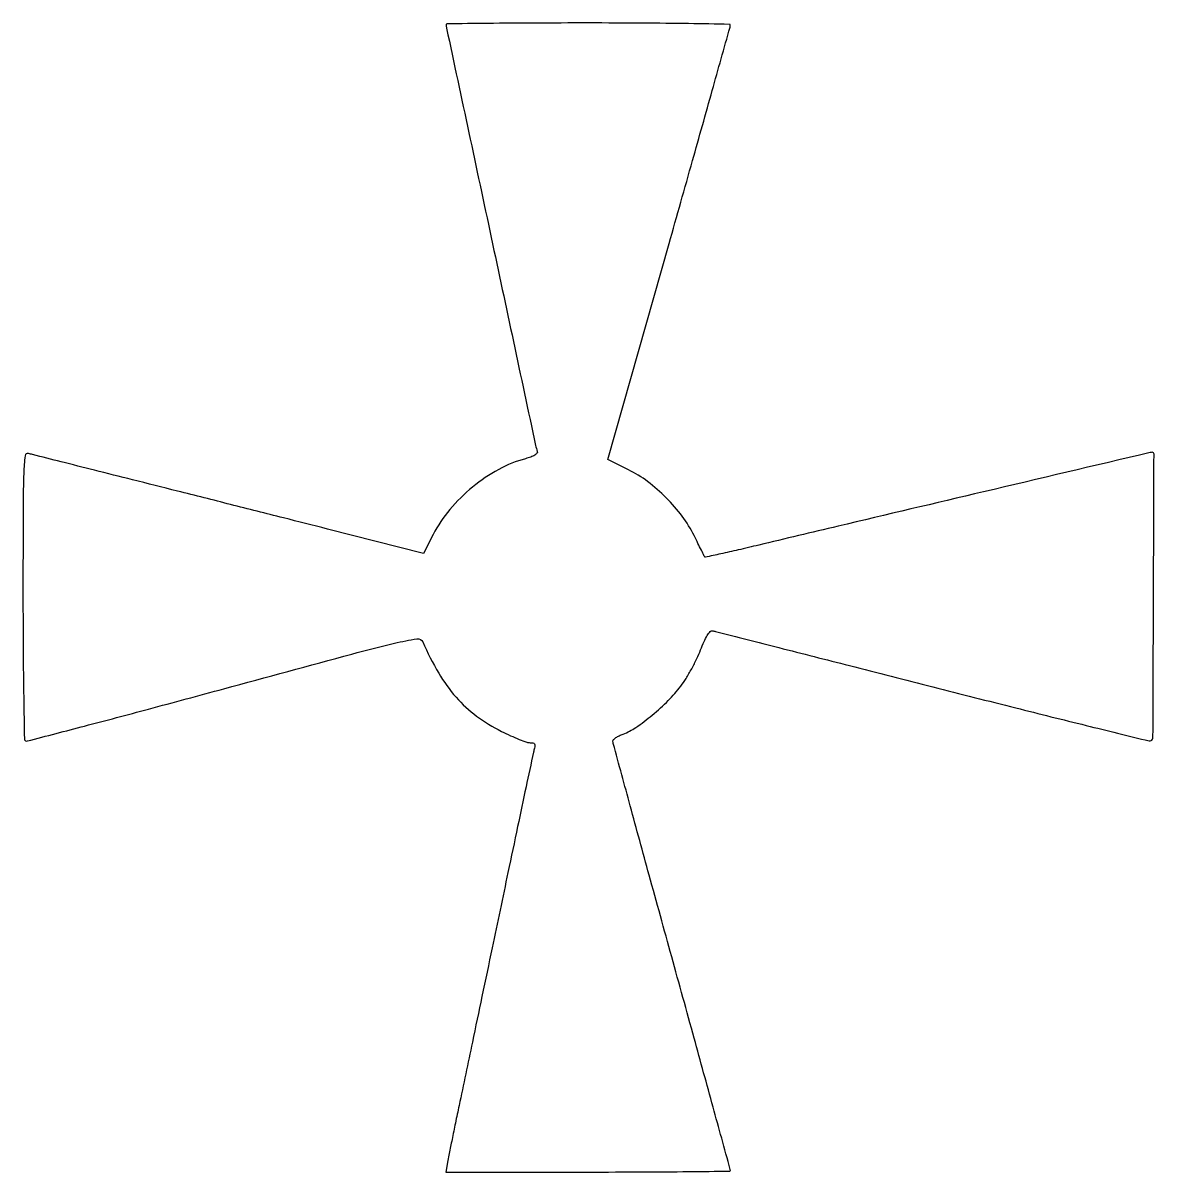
# Model space of a CAD drawing. Extents: x 0 to 366, y 0 to 372.
import ezdxf

# ---------------------------------------------------------------- set-up
doc = ezdxf.new("R2010")
doc.units = 0

msp = doc.modelspace()

# ---------------------------------------------------------------- linework, layer by layer
msp.add_lwpolyline([(137, 371.511807, 0.052594), (137.125824, 370.318945, 0.000008), (151.577058, 302.584466, 0.000014), (165.944409, 235.257341, 0.030434), (166.494794, 233.277275, -0.268618), (166.382233, 232.700947, -0.074948), (165.65354, 232.082865, -0.049853), (164.409457, 231.475428, -0.023682), (162.708149, 230.935637, 0.060284), (154.014846, 227.460392, 0.04659), (145.550815, 221.746123, 0.046102), (138.195941, 214.483509, 0.055369), (132.797598, 206.402494), (129.617598, 200.269127), (98.558799, 208.166862, 0.000245), (84.355203, 211.771182, 0.000141), (67.223522, 216.10446, 0.000141), (50.002312, 220.450075, 0.000234), (35.5, 224.098034, -0.000171), (23.108945, 227.213252, -0.000263), (12.385937, 229.919008, -0.000083), (3.088521, 232.271881, -0.007786), (1.75, 232.633122, 0.466082), (0.663363, 231.900636, 0.016842), (0.25671, 226.238799, 0.008833), (0.038858, 215.537033, 0.000672), (0, 186.626405, 0.001542), (0.055092, 168.760458, 0.002532), (0.224916, 153.640862, 0.000304), (0.452208, 140.195656, 0.255265), (0.765671, 139.644823, 0.20506), (1.427681, 139.545406, 0.000131), (19.954947, 144.389128, 0.00154), (40.619662, 149.865493, 0.000936), (65.015671, 156.460157, -0.000488), (106.463004, 167.703994, -0.00818), (120.254541, 171.189858, -0.017234), (127.553129, 172.644628, -0.342709), (129.429419, 171.624351, 0.029287), (134.579934, 161.509249, 0.047953), (140.204871, 153.718863, 0.052441), (146.807977, 147.631063, 0.044688), (154.884357, 142.671446, 0.009586), (157.853408, 141.265589, 0.011924), (160.667387, 140.078487, 0.010272), (163.057045, 139.193124, 0.083764), (164.201745, 139, -0.056118), (165.065815, 138.902714, -0.169447), (165.560748, 138.592456, -0.179921), (165.737963, 138.056109, -0.064622), (165.602921, 137.25, 0.020984), (165.249979, 135.88534, 0.000161), (162.85756, 124.704688, 0.000598), (160.134392, 111.883201, 0.000384), (157.003868, 97, -0.000013), (151.89154, 72.605122, -0.000047), (148.592043, 56.870122, -0.000053), (145.482251, 42.054472, -0.00002), (141.164763, 21.5, 0.000815), (139.990464, 15.864953, 0.000952), (138.89446, 10.510937, 0.00084), (137.98383, 5.979866, 0.0058), (137.566415, 3.75), (136.909374, 0), (182.954687, 0, 0.00097), (200.610786, 0.03425, 0.001618), (215.474189, 0.140009, 0.000106), (228.8063, 0.280829, 0.411062), (229, 0.476627, 0.067049), (228.948466, 0.859203, 0.000011), (223.41875, 21.010522, 0.000275), (217.285115, 43.312488, 0.000167), (210, 69.709944, -0.000373), (202.715429, 96.147878, -0.000608), (196.58125, 118.582434, -0.000056), (191.112912, 138.686748, -0.066463), (191, 139.532429, -0.203389), (191.206972, 140.020189, -0.040566), (191.954688, 140.633669, -0.036946), (193.005481, 141.252392, -0.027072), (194.25, 141.784684, 0.063136), (198.389117, 143.919275, 0.02261), (203.694729, 147.931362, 0.022796), (208.911436, 152.677987, 0.03508), (212.919589, 157.277272, 0.022869), (214.638075, 159.783971, 0.013291), (216.478853, 162.935374, 0.013269), (218.159181, 166.198434, 0.02176), (219.384921, 169.053788, -0.014989), (220.486471, 171.718811, -0.031663), (221.529102, 173.696207, -0.038208), (222.462833, 174.990629, -0.272539), (223.162918, 175.236193, -0.013564), (224.23015, 174.995382, -0.000018), (244.669732, 169.796177, -0.000158), (267.566886, 163.963226, -0.000098), (294.5, 157.087442, 0.000816), (321.39331, 150.262937, 0.001343), (344.157812, 144.590669, 0.000102), (364.600034, 139.55974, 0.199876), (365.25, 139.660266, 0.260362), (365.814841, 140.662101, 0.000088), (365.988635, 186.50425, 0.000075), (366.147812, 232.437773, 0.415185), (365.587446, 233, 0.057941), (364.8637, 232.915848, 0.000005), (310.978371, 220.21281, 0.000175), (263.860416, 209.087252, 0.000935), (238.183151, 202.964094, -0.002014), (231.530194, 201.392754, -0.003331), (225.899326, 200.126219, -0.000461), (220.910443, 199.043769, -0.337286), (220.683151, 199.150182, -0.004961), (220.546118, 199.418357, -0.000051), (219.601652, 201.313333, -0.000165), (218.514196, 203.497562, -0.000107), (217.258642, 206.022867, 0.045051), (213.411016, 212.281311, 0.035616), (208.214197, 218.297364, 0.035632), (202.219238, 223.511972, 0.045229), (195.983291, 227.37197), (189.381274, 230.674824), (209.169107, 300.587412, 0.000237), (216.757591, 327.44685, 0.000389), (223.150588, 350.18349, 0.000025), (228.887418, 370.65144, 0.061207), (228.97847, 371.25, 0.417539), (228.684929, 371.557382, 0.000262), (215.481176, 371.779688, 0.00255), (200.637231, 371.946108, 0.001528), (183, 372, 0.000994), (165.361277, 371.964919, 0.001659), (150.5125, 371.856593, 0.000111), (137.198324, 371.712336, 0.410979)], format="xyb", close=True)

doc.saveas('drawing.dxf')
